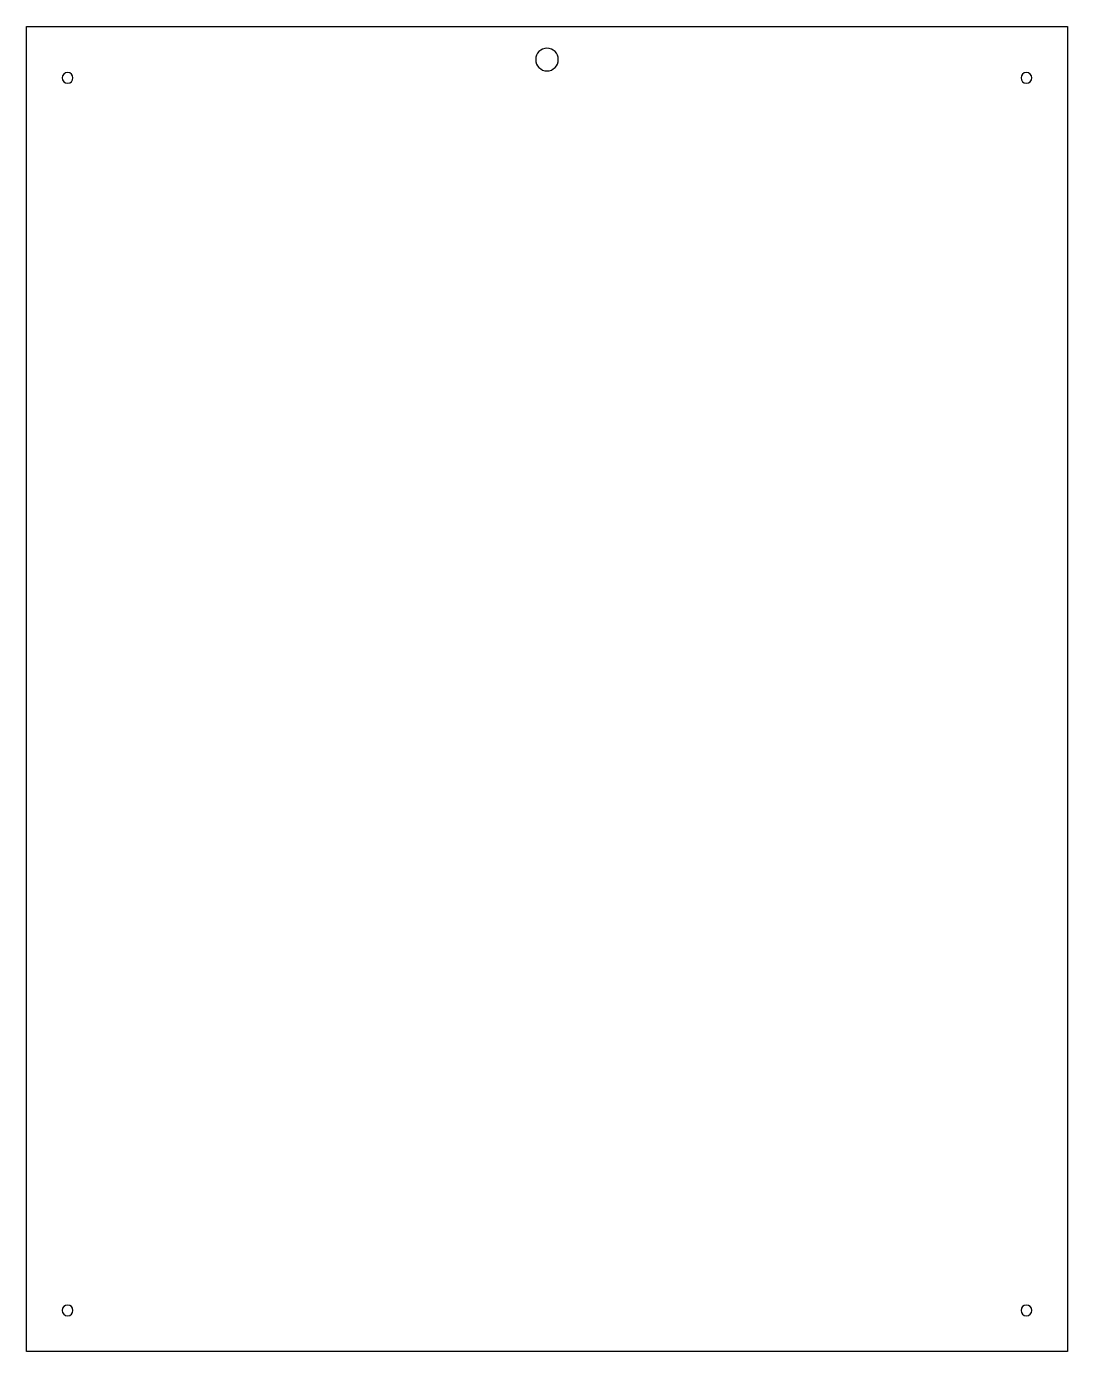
# Model space of a CAD drawing. Extents: x 1 to 12.4, y 1 to 15.5.
import ezdxf

# ---------------------------------------------------------------- set-up
doc = ezdxf.new("R2010")
doc.units = 0
doc.layers.add('1', color=7, linetype='CONTINUOUS')

msp = doc.modelspace()

# ---------------------------------------------------------------- linework, layer by layer
at = {"layer": '1', "color": 1, "linetype": 'CONTINUOUS'}
for p, q in [((1, 15.512), (12.4, 15.512)), ((1, 1), (1, 15.512)), ((12.4, 15.512), (12.4, 1)), ((12.4, 1), (1, 1))]:
    msp.add_line(p, q, dxfattribs=at)
for centre, radius, start, end in [((6.7, 15.15), 0.124, 360, 180), ((6.7, 15.15), 0.124, 180, 360), ((1.45, 14.95), 0.0591, 360, 180), ((1.45, 14.95), 0.0591, 180, 360), ((11.95, 14.95), 0.0591, 360, 180), ((11.95, 14.95), 0.0591, 180, 360), ((1.45, 1.45), 0.0591, 360, 180), ((11.95, 1.45), 0.0591, 360, 180), ((1.45, 1.45), 0.0591, 180, 360), ((11.95, 1.45), 0.0591, 180, 360)]:
    msp.add_arc(centre, radius, start, end, dxfattribs=at)

doc.saveas('drawing.dxf')
